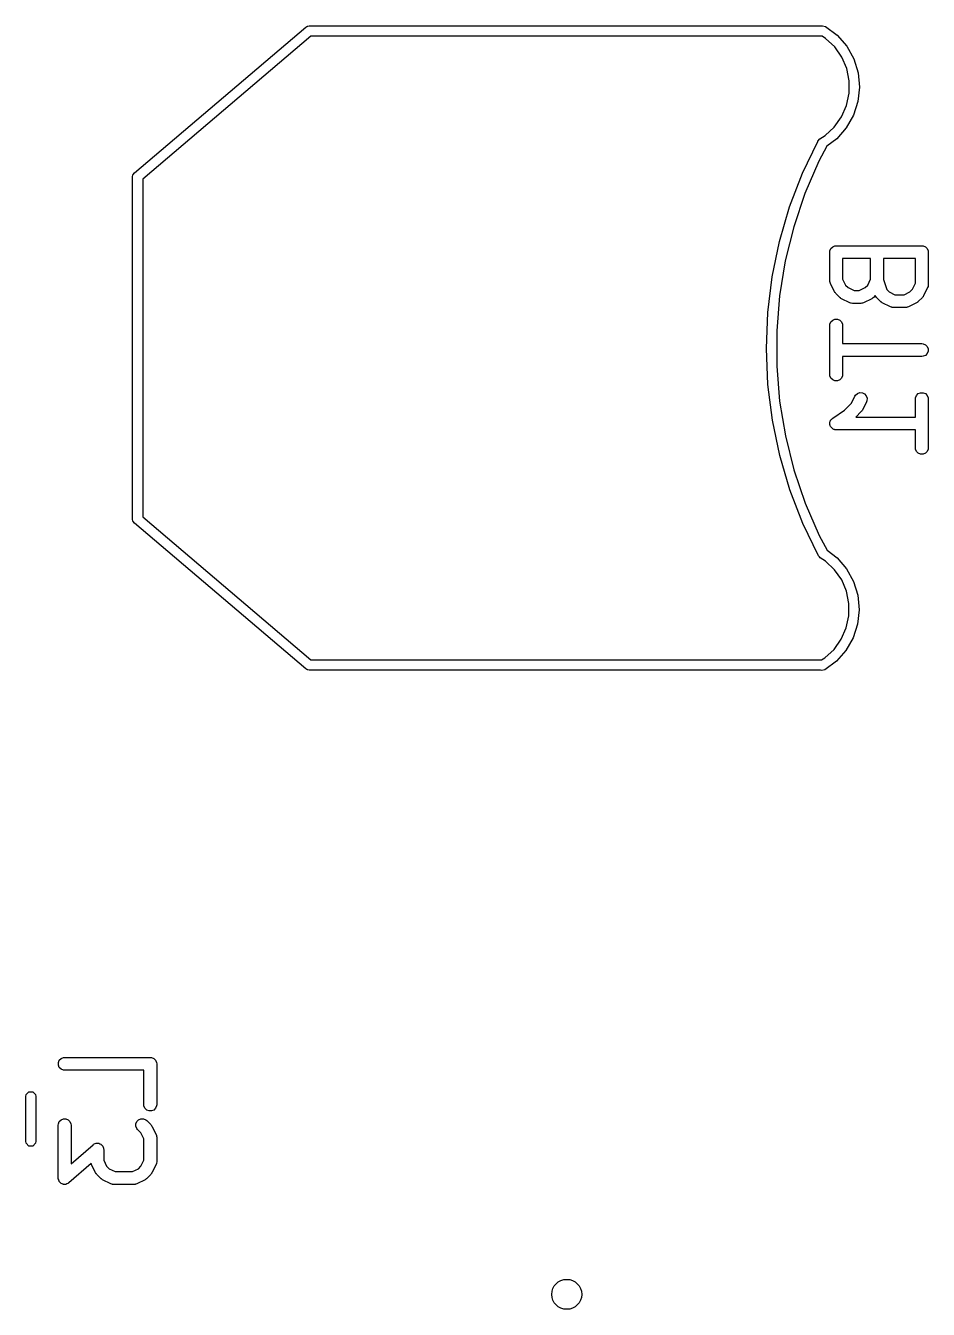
# Model space of a CAD drawing. Extents: x -2.1 to 1.78, y 0.53 to 2.72.
# Drawn here: x 1.361 to 1.776, y 0.618 to 1.208 of the extents above; entities that cross this region are included whole.
import ezdxf

# ---------------------------------------------------------------- set-up
doc = ezdxf.new("R2010")
doc.units = 0
doc.header["$MEASUREMENT"] = 0
doc.layers.add('BLACK', color=7, linetype='CONTINUOUS')

msp = doc.modelspace()

# ---------------------------------------------------------------- linework, layer by layer
at = {"layer": 'BLACK', "linetype": 'CONTINUOUS'}
for p, q in [((1.4113, 1.14058), (1.49004, 1.20751)), ((1.49004, 1.20751), (1.49059, 1.20781)), ((1.49059, 1.20781), (1.49067, 1.20789)), ((1.49067, 1.20789), (1.49077, 1.20791)), ((1.49077, 1.20791), (1.49085, 1.20796)), ((1.49085, 1.20796), (1.49096, 1.20795)), ((1.49096, 1.20795), (1.49157, 1.20807)), ((1.49157, 1.20807), (1.72727, 1.20807)), ((1.72727, 1.20807), (1.72761, 1.20821)), ((1.72761, 1.20821), (1.72903, 1.20787)), ((1.72903, 1.20787), (1.73433, 1.20383)), ((1.73433, 1.20383), (1.73869, 1.19879)), ((1.49244, 1.20335), (1.4152, 1.13769)), ((1.72737, 1.20335), (1.49244, 1.20335)), ((1.729, 1.20234), (1.72737, 1.20335)), ((1.73318, 1.19842), (1.729, 1.20234)), ((1.73646, 1.19373), (1.73318, 1.19842)), ((1.73869, 1.19879), (1.74194, 1.19296)), ((1.73873, 1.18847), (1.73646, 1.19373)), ((1.74194, 1.19296), (1.74393, 1.1866)), ((1.73987, 1.18285), (1.73873, 1.18847)), ((1.74393, 1.1866), (1.74458, 1.17997)), ((1.73984, 1.17713), (1.73987, 1.18285)), ((1.73865, 1.17152), (1.73984, 1.17713)), ((1.74458, 1.17997), (1.74387, 1.17334)), ((1.73634, 1.16628), (1.73865, 1.17152)), ((1.74387, 1.17334), (1.74182, 1.167)), ((1.73301, 1.16162), (1.73634, 1.16628)), ((1.74182, 1.167), (1.73852, 1.1612)), ((1.72634, 1.15626), (1.7288, 1.15774)), ((1.7288, 1.15774), (1.73301, 1.16162)), ((1.73852, 1.1612), (1.73411, 1.15621)), ((1.71837, 1.14037), (1.72537, 1.15496)), ((1.72537, 1.15496), (1.72538, 1.15516)), ((1.72538, 1.15516), (1.72634, 1.15626)), ((1.72955, 1.15279), (1.72591, 1.14594)), ((1.73411, 1.15621), (1.72955, 1.15279)), ((1.72591, 1.14594), (1.71951, 1.13107)), ((1.41047, 1.13878), (1.41065, 1.13968)), ((1.41065, 1.13968), (1.41072, 1.13976)), ((1.41072, 1.13976), (1.41073, 1.13986)), ((1.41073, 1.13986), (1.4113, 1.14058)), ((1.71245, 1.12492), (1.71837, 1.14037)), ((1.41047, 0.9813), (1.41047, 1.13878)), ((1.4152, 1.13769), (1.4152, 0.98239)), ((1.71951, 1.13107), (1.71434, 1.11574)), ((1.70781, 1.10903), (1.71245, 1.12492)), ((1.71434, 1.11574), (1.71044, 1.10004)), ((1.70447, 1.09281), (1.70781, 1.10903)), ((1.73094, 1.1041), (1.73099, 1.10467)), ((1.73094, 1.09097), (1.73094, 1.1041)), ((1.73099, 1.10467), (1.73144, 1.10574)), ((1.73144, 1.10574), (1.73225, 1.10655)), ((1.73225, 1.10655), (1.73331, 1.10699)), ((1.73331, 1.10699), (1.73389, 1.10705)), ((1.73389, 1.10705), (1.77326, 1.10705)), ((1.77326, 1.10705), (1.77384, 1.10699)), ((1.77384, 1.10699), (1.7749, 1.10655)), ((1.7749, 1.10655), (1.77572, 1.10574)), ((1.77572, 1.10574), (1.77616, 1.10467)), ((1.77616, 1.10467), (1.77621, 1.1041)), ((1.77621, 1.1041), (1.77621, 1.0891)), ((1.71044, 1.10004), (1.70783, 1.08407)), ((1.74969, 1.10114), (1.73684, 1.10114)), ((1.73684, 1.10114), (1.73684, 1.09167)), ((1.74969, 1.09167), (1.74969, 1.10114)), ((1.77031, 1.10114), (1.75559, 1.10114)), ((1.75559, 1.10114), (1.75559, 1.09145)), ((1.77031, 1.0898), (1.77031, 1.10114)), ((1.70247, 1.07638), (1.70447, 1.09281)), ((1.73099, 1.0904), (1.73094, 1.09097)), ((1.73104, 1.0903), (1.73099, 1.0904)), ((1.73104, 1.09019), (1.73104, 1.0903)), ((1.73125, 1.08965), (1.73104, 1.09019)), ((1.73312, 1.0859), (1.73125, 1.08965)), ((1.73328, 1.08566), (1.73312, 1.0859)), ((1.73684, 1.09167), (1.73819, 1.08897)), ((1.73819, 1.08897), (1.73939, 1.08778)), ((1.73939, 1.08778), (1.74209, 1.08643)), ((1.74209, 1.08643), (1.74444, 1.08643)), ((1.74444, 1.08643), (1.74714, 1.08778)), ((1.74714, 1.08778), (1.74834, 1.08897)), ((1.74834, 1.08897), (1.74969, 1.09167)), ((1.75559, 1.09145), (1.75709, 1.08694)), ((1.75709, 1.08694), (1.75814, 1.0859)), ((1.75814, 1.0859), (1.76083, 1.08455)), ((1.76506, 1.08455), (1.76776, 1.0859)), ((1.76776, 1.0859), (1.76896, 1.0871)), ((1.76896, 1.0871), (1.77031, 1.0898)), ((1.7759, 1.08778), (1.77403, 1.08403)), ((1.77611, 1.08832), (1.7759, 1.08778)), ((1.77612, 1.08842), (1.77611, 1.08832)), ((1.77616, 1.08852), (1.77612, 1.08842)), ((1.77621, 1.0891), (1.77616, 1.08852)), ((1.70783, 1.08407), (1.70653, 1.06794)), ((1.73331, 1.08558), (1.73328, 1.08566)), ((1.73338, 1.0855), (1.73331, 1.08558)), ((1.73343, 1.08541), (1.73338, 1.0855)), ((1.73349, 1.08536), (1.73343, 1.08541)), ((1.73368, 1.08514), (1.73349, 1.08536)), ((1.73555, 1.08326), (1.73368, 1.08514)), ((1.73578, 1.08308), (1.73555, 1.08326)), ((1.73583, 1.08302), (1.73578, 1.08308)), ((1.73592, 1.08296), (1.73583, 1.08302)), ((1.736, 1.08289), (1.73592, 1.08296)), ((1.73607, 1.08286), (1.736, 1.08289)), ((1.73632, 1.08271), (1.73607, 1.08286)), ((1.74007, 1.08083), (1.73632, 1.08271)), ((1.74061, 1.08063), (1.74007, 1.08083)), ((1.74072, 1.08062), (1.74061, 1.08063)), ((1.74081, 1.08058), (1.74072, 1.08062)), ((1.74139, 1.08052), (1.74081, 1.08058)), ((1.74514, 1.08052), (1.74139, 1.08052)), ((1.74572, 1.08058), (1.74514, 1.08052)), ((1.74581, 1.08062), (1.74572, 1.08058)), ((1.74592, 1.08063), (1.74581, 1.08062)), ((1.74646, 1.08083), (1.74592, 1.08063)), ((1.75021, 1.08271), (1.74646, 1.08083)), ((1.75046, 1.08286), (1.75021, 1.08271)), ((1.75053, 1.08289), (1.75046, 1.08286)), ((1.75061, 1.08296), (1.75053, 1.08289)), ((1.7507, 1.08302), (1.75061, 1.08296)), ((1.75075, 1.08308), (1.7507, 1.08302)), ((1.75098, 1.08326), (1.75075, 1.08308)), ((1.75184, 1.08413), (1.75098, 1.08326)), ((1.75195, 1.08389), (1.75184, 1.08413)), ((1.75202, 1.08381), (1.75195, 1.08389)), ((1.75206, 1.08371), (1.75202, 1.08381)), ((1.75242, 1.08326), (1.75206, 1.08371)), ((1.7543, 1.08139), (1.75242, 1.08326)), ((1.75453, 1.0812), (1.7543, 1.08139)), ((1.75458, 1.08114), (1.75453, 1.0812)), ((1.75467, 1.08109), (1.75458, 1.08114)), ((1.75475, 1.08102), (1.75467, 1.08109)), ((1.75482, 1.08099), (1.75475, 1.08102)), ((1.75507, 1.08083), (1.75482, 1.08099)), ((1.75882, 1.07896), (1.75507, 1.08083)), ((1.76083, 1.08455), (1.76506, 1.08455)), ((1.77083, 1.08083), (1.76708, 1.07896)), ((1.77108, 1.08099), (1.77083, 1.08083)), ((1.77115, 1.08102), (1.77108, 1.08099)), ((1.77123, 1.08109), (1.77115, 1.08102)), ((1.77132, 1.08114), (1.77123, 1.08109)), ((1.77137, 1.0812), (1.77132, 1.08114)), ((1.7716, 1.08139), (1.77137, 1.0812)), ((1.77347, 1.08326), (1.7716, 1.08139)), ((1.77366, 1.08349), (1.77347, 1.08326)), ((1.77372, 1.08354), (1.77366, 1.08349)), ((1.77377, 1.08363), (1.77372, 1.08354)), ((1.77384, 1.08371), (1.77377, 1.08363)), ((1.77387, 1.08378), (1.77384, 1.08371)), ((1.77403, 1.08403), (1.77387, 1.08378)), ((1.70181, 1.05984), (1.70247, 1.07638)), ((1.75936, 1.07875), (1.75882, 1.07896)), ((1.75946, 1.07874), (1.75936, 1.07875)), ((1.75956, 1.0787), (1.75946, 1.07874)), ((1.76014, 1.07865), (1.75956, 1.0787)), ((1.76576, 1.07865), (1.76014, 1.07865)), ((1.76634, 1.0787), (1.76576, 1.07865)), ((1.76644, 1.07874), (1.76634, 1.0787)), ((1.76654, 1.07875), (1.76644, 1.07874)), ((1.76708, 1.07896), (1.76654, 1.07875)), ((1.73094, 1.07035), (1.73099, 1.07093)), ((1.73094, 1.04785), (1.73094, 1.07035)), ((1.73099, 1.07093), (1.73144, 1.07199)), ((1.73144, 1.07199), (1.73225, 1.07281)), ((1.73225, 1.07281), (1.73331, 1.07325)), ((1.73331, 1.07325), (1.73447, 1.07325)), ((1.73447, 1.07325), (1.73553, 1.07281)), ((1.73553, 1.07281), (1.73635, 1.07199)), ((1.73635, 1.07199), (1.73679, 1.07093)), ((1.73679, 1.07093), (1.73684, 1.07035)), ((1.73684, 1.07035), (1.73684, 1.06205)), ((1.70653, 1.06794), (1.70654, 1.05176)), ((1.7025, 1.04331), (1.70181, 1.05984)), ((1.73684, 1.06205), (1.77326, 1.06205)), ((1.77326, 1.06205), (1.77384, 1.062)), ((1.77384, 1.062), (1.7749, 1.06156)), ((1.7749, 1.05665), (1.77384, 1.05621)), ((1.7749, 1.06156), (1.77572, 1.06074)), ((1.77572, 1.05746), (1.7749, 1.05665)), ((1.77572, 1.06074), (1.77616, 1.05968)), ((1.77616, 1.05853), (1.77572, 1.05746)), ((1.77616, 1.05968), (1.77616, 1.05853)), ((1.70654, 1.05176), (1.70788, 1.03563)), ((1.77326, 1.05615), (1.73684, 1.05615)), ((1.73684, 1.05615), (1.73684, 1.04785)), ((1.77384, 1.05621), (1.77326, 1.05615)), ((1.73099, 1.04728), (1.73094, 1.04785)), ((1.73144, 1.04621), (1.73099, 1.04728)), ((1.73225, 1.0454), (1.73144, 1.04621)), ((1.73331, 1.04496), (1.73225, 1.0454)), ((1.73447, 1.04496), (1.73331, 1.04496)), ((1.73553, 1.0454), (1.73447, 1.04496)), ((1.73635, 1.04621), (1.73553, 1.0454)), ((1.73679, 1.04728), (1.73635, 1.04621)), ((1.73684, 1.04785), (1.73679, 1.04728)), ((1.70454, 1.02688), (1.7025, 1.04331)), ((1.74281, 1.03842), (1.74368, 1.03917)), ((1.74368, 1.03917), (1.74477, 1.03953)), ((1.74477, 1.03953), (1.74592, 1.03945)), ((1.74592, 1.03945), (1.74695, 1.03894)), ((1.74695, 1.03894), (1.7477, 1.03807)), ((1.77081, 1.03825), (1.77162, 1.03906)), ((1.77162, 1.03906), (1.77268, 1.0395)), ((1.77268, 1.0395), (1.77384, 1.0395)), ((1.77384, 1.0395), (1.7749, 1.03906)), ((1.7749, 1.03906), (1.77572, 1.03825)), ((1.70788, 1.03563), (1.71052, 1.01967)), ((1.73763, 1.0314), (1.74084, 1.0346)), ((1.74084, 1.0346), (1.7425, 1.03793)), ((1.7425, 1.03793), (1.74281, 1.03842)), ((1.74778, 1.03528), (1.74591, 1.03153)), ((1.7477, 1.03807), (1.74807, 1.03697)), ((1.74799, 1.03582), (1.74778, 1.03528)), ((1.74807, 1.03697), (1.74799, 1.03582)), ((1.77031, 1.0366), (1.77036, 1.03718)), ((1.77031, 1.02831), (1.77031, 1.0366)), ((1.77036, 1.03718), (1.77081, 1.03825)), ((1.77572, 1.03825), (1.77616, 1.03718)), ((1.77616, 1.03718), (1.77621, 1.0366)), ((1.77621, 1.0366), (1.77621, 1.01411)), ((1.7079, 1.01067), (1.70454, 1.02688)), ((1.73132, 1.02673), (1.73144, 1.027)), ((1.73144, 1.027), (1.73164, 1.0272)), ((1.73164, 1.0272), (1.7318, 1.02745)), ((1.7318, 1.02745), (1.73225, 1.02781)), ((1.73225, 1.02781), (1.73763, 1.0314)), ((1.73225, 1.02781), (1.73225, 1.02781)), ((1.73225, 1.02781), (1.73225, 1.02781)), ((1.73225, 1.02781), (1.73225, 1.02781)), ((1.74535, 1.03077), (1.74289, 1.02831)), ((1.74289, 1.02831), (1.77031, 1.02831)), ((1.74554, 1.03099), (1.74535, 1.03077)), ((1.7456, 1.03104), (1.74554, 1.03099)), ((1.74565, 1.03113), (1.7456, 1.03104)), ((1.74572, 1.03121), (1.74565, 1.03113)), ((1.74575, 1.03129), (1.74572, 1.03121)), ((1.74591, 1.03153), (1.74575, 1.03129)), ((1.73094, 1.02536), (1.73099, 1.02564)), ((1.73099, 1.02507), (1.73094, 1.02536)), ((1.73099, 1.02593), (1.73111, 1.0262)), ((1.73099, 1.02564), (1.73099, 1.02593)), ((1.73099, 1.02478), (1.73099, 1.02507)), ((1.73111, 1.02451), (1.73099, 1.02478)), ((1.73111, 1.0262), (1.73116, 1.02649)), ((1.73116, 1.02423), (1.73111, 1.02451)), ((1.73116, 1.02649), (1.73132, 1.02673)), ((1.73132, 1.02399), (1.73116, 1.02423)), ((1.73144, 1.02372), (1.73132, 1.02399)), ((1.73164, 1.02351), (1.73144, 1.02372)), ((1.7318, 1.02327), (1.73164, 1.02351)), ((1.73204, 1.02311), (1.7318, 1.02327)), ((1.73225, 1.0229), (1.73204, 1.02311)), ((1.73252, 1.02279), (1.73225, 1.0229)), ((1.73276, 1.02263), (1.73252, 1.02279)), ((1.73304, 1.02257), (1.73276, 1.02263)), ((1.73331, 1.02246), (1.73304, 1.02257)), ((1.73388, 1.0224), (1.73331, 1.02246)), ((1.73389, 1.0224), (1.73388, 1.0224)), ((1.77031, 1.0224), (1.73389, 1.0224)), ((1.73389, 1.0224), (1.73389, 1.0224)), ((1.73389, 1.0224), (1.73389, 1.0224)), ((1.77031, 1.01411), (1.77031, 1.0224)), ((1.71052, 1.01967), (1.71445, 1.00397)), ((1.71257, 0.9948), (1.7079, 1.01067)), ((1.77036, 1.01353), (1.77031, 1.01411)), ((1.77081, 1.01247), (1.77036, 1.01353)), ((1.77162, 1.01165), (1.77081, 1.01247)), ((1.77268, 1.01121), (1.77162, 1.01165)), ((1.77384, 1.01121), (1.77268, 1.01121)), ((1.7749, 1.01165), (1.77384, 1.01121)), ((1.77572, 1.01247), (1.7749, 1.01165)), ((1.77616, 1.01353), (1.77572, 1.01247)), ((1.77621, 1.01411), (1.77616, 1.01353)), ((1.71445, 1.00397), (1.71965, 0.98865)), ((1.71852, 0.97935), (1.71257, 0.9948)), ((1.71965, 0.98865), (1.72607, 0.9738)), ((1.41065, 0.9804), (1.41047, 0.9813)), ((1.41072, 0.98032), (1.41065, 0.9804)), ((1.41073, 0.98022), (1.41072, 0.98032)), ((1.4113, 0.9795), (1.41073, 0.98022)), ((1.4152, 0.98239), (1.49244, 0.91673)), ((1.49004, 0.91257), (1.4113, 0.9795)), ((1.72571, 0.96444), (1.71852, 0.97935)), ((1.72607, 0.9738), (1.72965, 0.96709)), ((1.72616, 0.96401), (1.72571, 0.96444)), ((1.72656, 0.96354), (1.72616, 0.96401)), ((1.72898, 0.96204), (1.72656, 0.96354)), ((1.72656, 0.96354), (1.72656, 0.96354)), ((1.73313, 0.95813), (1.72898, 0.96204)), ((1.72965, 0.96709), (1.7343, 0.96352)), ((1.7343, 0.96352), (1.73864, 0.95849)), ((1.73639, 0.95345), (1.73313, 0.95813)), ((1.73864, 0.95849), (1.74186, 0.95268)), ((1.73863, 0.9482), (1.73639, 0.95345)), ((1.74186, 0.95268), (1.74382, 0.94634)), ((1.73975, 0.94261), (1.73863, 0.9482)), ((1.74382, 0.94634), (1.74446, 0.93973)), ((1.73971, 0.93691), (1.73975, 0.94261)), ((1.74446, 0.93973), (1.74373, 0.93313)), ((1.73851, 0.93134), (1.73971, 0.93691)), ((1.74373, 0.93313), (1.74167, 0.92681)), ((1.73619, 0.92613), (1.73851, 0.93134)), ((1.74167, 0.92681), (1.73837, 0.92105)), ((1.72867, 0.91764), (1.73287, 0.9215)), ((1.73287, 0.9215), (1.73619, 0.92613)), ((1.73837, 0.92105), (1.73396, 0.91608)), ((1.49244, 0.91673), (1.72715, 0.91673)), ((1.72715, 0.91673), (1.72867, 0.91764)), ((1.73396, 0.91608), (1.72864, 0.91212)), ((1.49059, 0.91226), (1.49004, 0.91257)), ((1.49067, 0.91219), (1.49059, 0.91226)), ((1.49077, 0.91217), (1.49067, 0.91219)), ((1.49085, 0.91212), (1.49077, 0.91217)), ((1.49096, 0.91213), (1.49085, 0.91212)), ((1.49157, 0.91201), (1.49096, 0.91213)), ((1.72672, 0.91201), (1.49157, 0.91201)), ((1.72721, 0.9118), (1.72672, 0.91201)), ((1.72864, 0.91212), (1.72721, 0.9118)), ((1.72864, 0.91212), (1.72864, 0.91212)), ((1.37635, 0.73152), (1.37679, 0.73258)), ((1.37679, 0.73258), (1.3776, 0.73339)), ((1.3776, 0.73339), (1.37867, 0.73384)), ((1.37867, 0.73384), (1.37924, 0.73389)), ((1.37924, 0.73389), (1.41861, 0.73389)), ((1.41861, 0.73389), (1.41919, 0.73384)), ((1.41919, 0.73384), (1.42026, 0.73339)), ((1.42026, 0.73339), (1.42107, 0.73258)), ((1.42107, 0.73258), (1.42151, 0.73152)), ((1.37635, 0.73036), (1.37635, 0.73152)), ((1.37679, 0.7293), (1.37635, 0.73036)), ((1.3776, 0.72848), (1.37679, 0.7293)), ((1.37867, 0.72804), (1.3776, 0.72848)), ((1.37924, 0.72799), (1.37867, 0.72804)), ((1.41566, 0.72799), (1.37924, 0.72799)), ((1.41566, 0.71219), (1.41566, 0.72799)), ((1.42151, 0.73152), (1.42157, 0.73094)), ((1.42157, 0.73094), (1.42157, 0.71219)), ((1.36134, 0.71592), (1.36152, 0.71682)), ((1.36134, 0.69534), (1.36134, 0.71592)), ((1.36152, 0.71682), (1.3628, 0.7181)), ((1.3628, 0.7181), (1.3646, 0.7181)), ((1.3646, 0.7181), (1.36588, 0.71682)), ((1.36588, 0.71682), (1.36606, 0.71592)), ((1.36606, 0.71592), (1.36606, 0.69534)), ((1.41572, 0.71162), (1.41566, 0.71219)), ((1.41616, 0.71055), (1.41572, 0.71162)), ((1.41697, 0.70974), (1.41616, 0.71055)), ((1.41804, 0.7093), (1.41697, 0.70974)), ((1.41919, 0.7093), (1.41804, 0.7093)), ((1.42026, 0.70974), (1.41919, 0.7093)), ((1.42107, 0.71055), (1.42026, 0.70974)), ((1.42151, 0.71162), (1.42107, 0.71055)), ((1.42157, 0.71219), (1.42151, 0.71162)), ((1.37629, 0.70282), (1.37635, 0.70339)), ((1.37629, 0.67845), (1.37629, 0.70282)), ((1.37635, 0.70339), (1.37679, 0.70446)), ((1.37679, 0.70446), (1.3776, 0.70527)), ((1.3776, 0.70527), (1.37867, 0.70571)), ((1.37867, 0.70571), (1.37982, 0.70571)), ((1.37982, 0.70571), (1.38089, 0.70527)), ((1.38089, 0.70527), (1.3817, 0.70446)), ((1.3817, 0.70446), (1.38214, 0.70339)), ((1.38214, 0.70339), (1.3822, 0.70282)), ((1.3822, 0.70282), (1.3822, 0.68495)), ((1.41197, 0.70339), (1.41241, 0.70446)), ((1.41197, 0.70224), (1.41197, 0.70339)), ((1.41241, 0.70118), (1.41197, 0.70224)), ((1.41241, 0.70446), (1.41322, 0.70527)), ((1.41322, 0.70527), (1.41429, 0.70571)), ((1.41429, 0.70571), (1.41544, 0.70571)), ((1.41544, 0.70571), (1.41651, 0.70527)), ((1.41651, 0.70527), (1.41695, 0.70491)), ((1.41695, 0.70491), (1.41883, 0.70303)), ((1.41883, 0.70303), (1.41901, 0.7028)), ((1.41901, 0.7028), (1.41907, 0.70275)), ((1.41907, 0.70275), (1.41913, 0.70266)), ((1.41913, 0.70266), (1.4192, 0.70258)), ((1.4192, 0.70258), (1.41923, 0.70251)), ((1.41923, 0.70251), (1.41938, 0.70226)), ((1.41938, 0.70226), (1.42126, 0.69851)), ((1.41278, 0.70073), (1.41241, 0.70118)), ((1.41431, 0.69919), (1.41278, 0.70073)), ((1.41566, 0.6965), (1.41431, 0.69919)), ((1.41566, 0.68664), (1.41566, 0.6965)), ((1.42126, 0.69851), (1.42146, 0.69797)), ((1.42146, 0.69797), (1.42147, 0.69787)), ((1.42147, 0.69787), (1.42151, 0.69777)), ((1.42151, 0.69777), (1.42157, 0.69719)), ((1.42157, 0.69719), (1.42157, 0.68594)), ((1.36152, 0.69444), (1.36134, 0.69534)), ((1.3628, 0.69316), (1.36152, 0.69444)), ((1.3646, 0.69316), (1.3628, 0.69316)), ((1.36588, 0.69444), (1.3646, 0.69316)), ((1.36606, 0.69534), (1.36588, 0.69444)), ((1.3822, 0.68495), (1.3923, 0.69379)), ((1.3923, 0.69379), (1.39255, 0.69397)), ((1.39255, 0.69397), (1.3926, 0.69402)), ((1.3926, 0.69402), (1.39265, 0.69405)), ((1.39265, 0.69405), (1.39277, 0.69413)), ((1.39277, 0.69413), (1.39322, 0.69428)), ((1.39322, 0.69428), (1.39367, 0.69447)), ((1.39367, 0.69447), (1.39377, 0.69447)), ((1.39377, 0.69447), (1.39386, 0.6945)), ((1.39386, 0.6945), (1.39434, 0.69447)), ((1.39434, 0.69447), (1.39482, 0.69447)), ((1.39482, 0.69447), (1.39491, 0.69443)), ((1.39491, 0.69443), (1.39501, 0.69442)), ((1.39501, 0.69442), (1.39544, 0.69421)), ((1.39544, 0.69421), (1.39588, 0.69402)), ((1.39588, 0.69402), (1.39595, 0.69395)), ((1.39595, 0.69395), (1.39604, 0.69391)), ((1.39604, 0.69391), (1.39636, 0.69355)), ((1.39636, 0.69355), (1.3967, 0.69321)), ((1.3967, 0.69321), (1.39674, 0.69312)), ((1.39674, 0.69312), (1.3968, 0.69304)), ((1.3968, 0.69304), (1.39696, 0.69259)), ((1.39696, 0.69259), (1.39714, 0.69215)), ((1.39714, 0.69215), (1.39715, 0.692)), ((1.39715, 0.692), (1.39717, 0.69195)), ((1.39717, 0.69195), (1.39717, 0.69187)), ((1.39717, 0.69187), (1.3972, 0.69157)), ((1.3972, 0.69157), (1.3972, 0.68664)), ((1.3914, 0.68516), (1.38119, 0.67622)), ((1.3916, 0.68462), (1.3914, 0.68516)), ((1.39348, 0.68087), (1.3916, 0.68462)), ((1.3972, 0.68664), (1.39854, 0.68394)), ((1.41431, 0.68394), (1.41566, 0.68664)), ((1.42126, 0.68462), (1.41938, 0.68087)), ((1.42146, 0.68516), (1.42126, 0.68462)), ((1.42147, 0.68527), (1.42146, 0.68516)), ((1.42151, 0.68537), (1.42147, 0.68527)), ((1.42157, 0.68594), (1.42151, 0.68537)), ((1.39363, 0.68063), (1.39348, 0.68087)), ((1.39366, 0.68055), (1.39363, 0.68063)), ((1.39373, 0.68047), (1.39366, 0.68055)), ((1.39379, 0.68038), (1.39373, 0.68047)), ((1.39384, 0.68033), (1.39379, 0.68038)), ((1.39403, 0.68011), (1.39384, 0.68033)), ((1.3959, 0.67823), (1.39403, 0.68011)), ((1.39854, 0.68394), (1.39974, 0.68275)), ((1.39974, 0.68275), (1.40244, 0.6814)), ((1.40244, 0.6814), (1.41042, 0.6814)), ((1.41042, 0.6814), (1.41312, 0.68275)), ((1.41312, 0.68275), (1.41431, 0.68394)), ((1.41883, 0.68011), (1.41695, 0.67823)), ((1.41901, 0.68033), (1.41883, 0.68011)), ((1.41907, 0.68038), (1.41901, 0.68033)), ((1.41913, 0.68047), (1.41907, 0.68038)), ((1.4192, 0.68055), (1.41913, 0.68047)), ((1.41923, 0.68063), (1.4192, 0.68055)), ((1.41938, 0.68087), (1.41923, 0.68063)), ((1.37632, 0.67814), (1.37629, 0.67845)), ((1.37632, 0.67806), (1.37632, 0.67814)), ((1.37633, 0.67801), (1.37632, 0.67806)), ((1.37635, 0.67787), (1.37633, 0.67801)), ((1.37653, 0.67743), (1.37635, 0.67787)), ((1.37669, 0.67697), (1.37653, 0.67743)), ((1.37675, 0.6769), (1.37669, 0.67697)), ((1.37679, 0.67681), (1.37675, 0.6769)), ((1.37713, 0.67647), (1.37679, 0.67681)), ((1.37744, 0.67611), (1.37713, 0.67647)), ((1.37753, 0.67606), (1.37744, 0.67611)), ((1.3776, 0.67599), (1.37753, 0.67606)), ((1.37805, 0.67581), (1.3776, 0.67599)), ((1.37848, 0.67559), (1.37805, 0.67581)), ((1.37858, 0.67559), (1.37848, 0.67559)), ((1.37867, 0.67555), (1.37858, 0.67559)), ((1.37915, 0.67555), (1.37867, 0.67555)), ((1.37963, 0.67552), (1.37915, 0.67555)), ((1.37972, 0.67555), (1.37963, 0.67552)), ((1.37982, 0.67555), (1.37972, 0.67555)), ((1.38026, 0.67573), (1.37982, 0.67555)), ((1.38072, 0.67589), (1.38026, 0.67573)), ((1.38083, 0.67597), (1.38072, 0.67589)), ((1.38089, 0.67599), (1.38083, 0.67597)), ((1.38094, 0.67605), (1.38089, 0.67599)), ((1.38119, 0.67622), (1.38094, 0.67605)), ((1.39613, 0.67805), (1.3959, 0.67823)), ((1.39618, 0.67799), (1.39613, 0.67805)), ((1.39627, 0.67793), (1.39618, 0.67799)), ((1.39635, 0.67787), (1.39627, 0.67793)), ((1.39642, 0.67784), (1.39635, 0.67787)), ((1.39667, 0.67768), (1.39642, 0.67784)), ((1.40042, 0.6758), (1.39667, 0.67768)), ((1.40096, 0.6756), (1.40042, 0.6758)), ((1.40107, 0.67559), (1.40096, 0.6756)), ((1.40117, 0.67555), (1.40107, 0.67559)), ((1.40174, 0.67549), (1.40117, 0.67555)), ((1.41112, 0.67549), (1.40174, 0.67549)), ((1.41169, 0.67555), (1.41112, 0.67549)), ((1.41179, 0.67559), (1.41169, 0.67555)), ((1.4119, 0.6756), (1.41179, 0.67559)), ((1.41244, 0.6758), (1.4119, 0.6756)), ((1.41619, 0.67768), (1.41244, 0.6758)), ((1.41643, 0.67784), (1.41619, 0.67768)), ((1.41651, 0.67787), (1.41643, 0.67784)), ((1.41659, 0.67793), (1.41651, 0.67787)), ((1.41668, 0.67799), (1.41659, 0.67793)), ((1.41673, 0.67805), (1.41668, 0.67799)), ((1.41695, 0.67823), (1.41673, 0.67805))]:
    msp.add_line(p, q, dxfattribs=at)
at = {"layer": 'BLACK'}
msp.add_circle((1.61, 0.625), 0.00689, dxfattribs=at)

doc.saveas('drawing.dxf')
